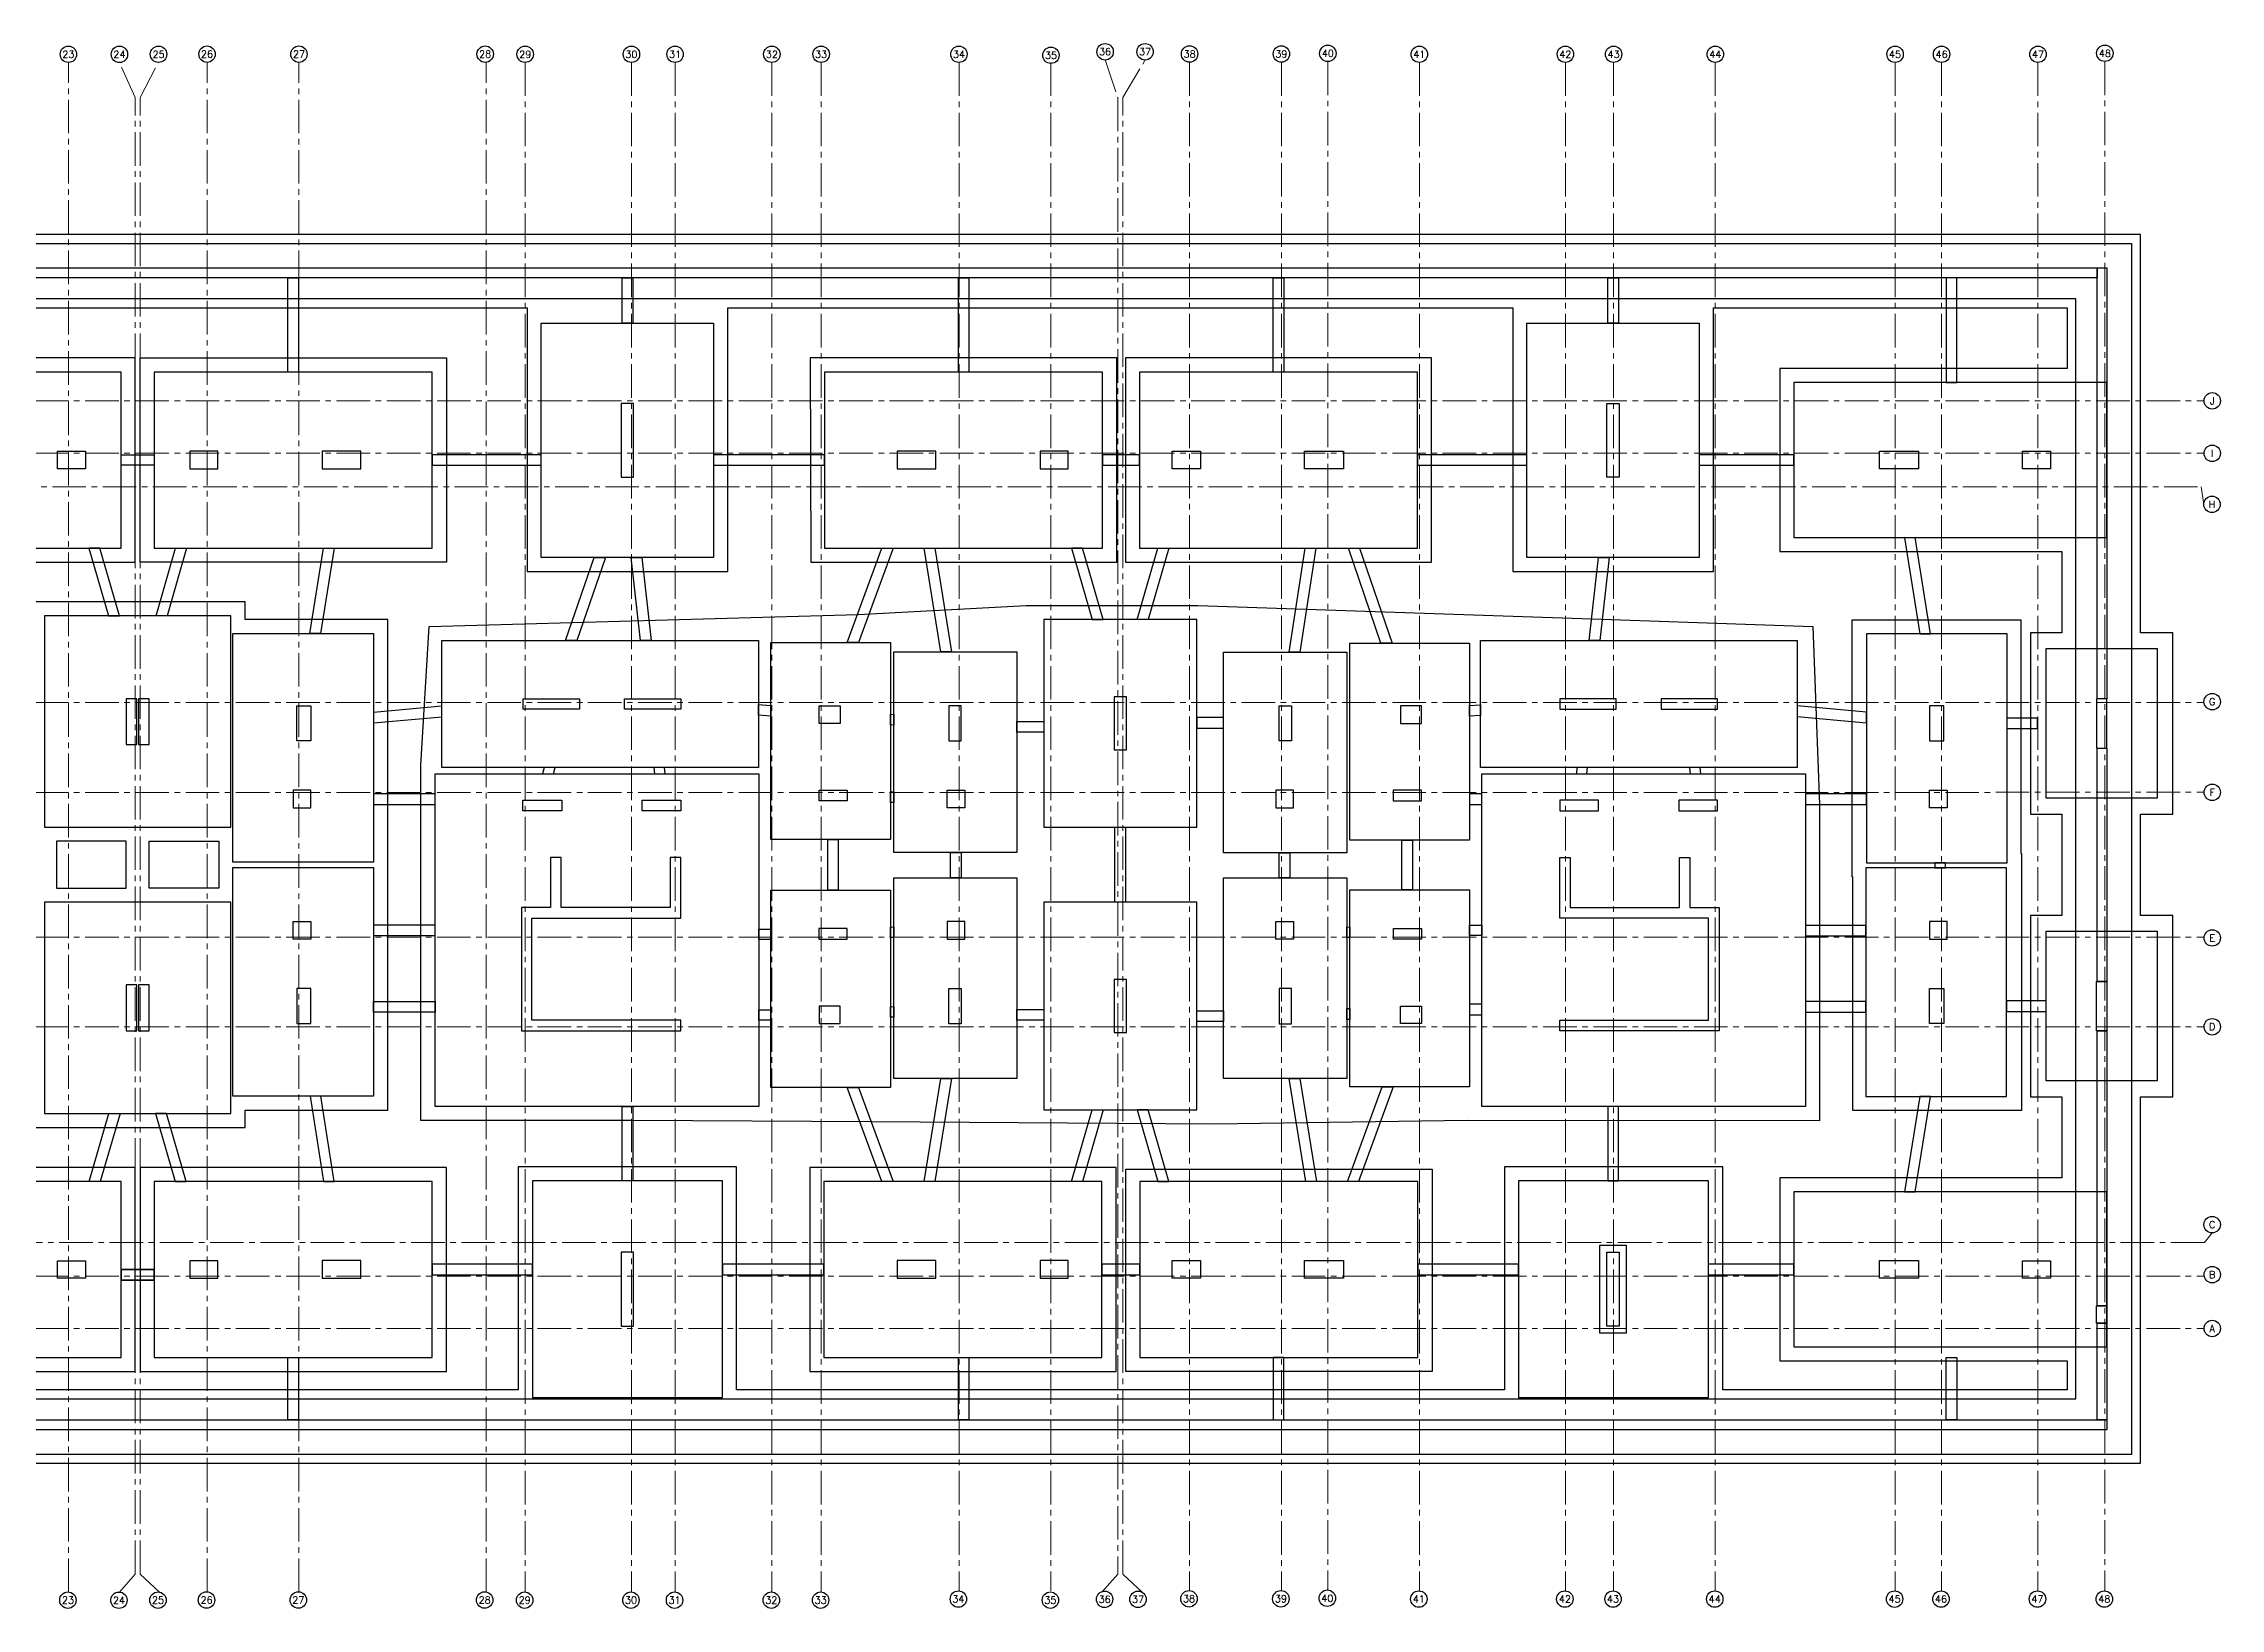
# Model space of a CAD drawing. Header units: metres. Extents: x -10 to 115, y -8 to 36.
# Drawn here: x 53.2 to 115.1, y -8 to 36.5 of the extents above; entities that cross this region are included whole.
import ezdxf
from ezdxf.enums import TextEntityAlignment as Align

# ---------------------------------------------------------------- set-up
doc = ezdxf.new("R2010")
doc.units = ezdxf.units.M
doc.linetypes.add('CENTER2', pattern=[28.575, 19.05, -3.175, 3.175, -3.175])
for name, color, linetype in [('Column', 4, 'Continuous'), ('GRID', 1, 'CENTER2'), ('Opening', 2, 'Continuous'), ('PCFooting', 7, 'Continuous'), ('RCFooting', 5, 'Continuous'), ('S-GRID-CIRC', 3, 'Continuous'), ('S-GRID-CIRC-TEXT', 3, 'Continuous'), ('Semelle', 21, 'Continuous'), ('ShearWall', 15, 'Continuous'), ('Wall', 1, 'Continuous')]:
    doc.layers.add(name, color=color, linetype=linetype)
doc.layers.add('S-GRID-DIMS', color=2, linetype='Continuous', lineweight=0)
doc.styles.add('S-ROMANS', font='romans.shx', dxfattribs={"width": 0.75})

# ---------------------------------------------------------------- blocks, each defined once
blk = doc.blocks.new('S-GRID-CIRC')
at = {"layer": 'S-GRID-CIRC'}
blk.add_circle((0, 0), 0.35, dxfattribs=at)
at = {"layer": 'S-GRID-CIRC-TEXT', "color": 3, "style": 'S-ROMANS', "flags": 8}
blk.add_attdef('GRID-CIRC', text='', height=0.3, dxfattribs=at).set_placement((0, 0), align=Align.MIDDLE)

msp = doc.modelspace()

# ---------------------------------------------------------------- linework, layer by layer
at = {"layer": 'Column', "color": 4, "linetype": 'Continuous'}
for points in [[(54.42, 24.42), (53.62, 24.42), (53.62, 24.92), (54.42, 24.92)], [(57.38, 24.42), (58.18, 24.42), (58.18, 24.92), (57.38, 24.92)], [(61.14, 24.421), (62.24, 24.421), (62.24, 24.92), (61.14, 24.92)], [(77.48, 24.421), (78.58, 24.421), (78.58, 24.92), (77.48, 24.92)], [(81.54, 24.42), (82.34, 24.42), (82.34, 24.92), (81.54, 24.92)], [(86.1, 24.42), (85.3, 24.42), (85.3, 24.92), (86.1, 24.92)], [(90.16, 24.421), (89.06, 24.421), (89.06, 24.92), (90.16, 24.92)], [(106.5, 24.421), (105.4, 24.421), (105.4, 24.92), (106.5, 24.92)], [(110.26, 24.42), (109.46, 24.42), (109.46, 24.92), (110.26, 24.92)], [(55.575, 17.89), (55.575, 16.59), (55.875, 16.59), (55.875, 17.89)], [(55.925, 17.89), (55.925, 16.59), (56.225, 16.59), (56.225, 17.89)], [(60.42, 17.69), (60.82, 17.69), (60.82, 16.69), (60.42, 16.69)], [(75.26, 17.69), (75.86, 17.69), (75.86, 17.19), (75.26, 17.19)], [(79.3, 17.692), (78.95, 17.692), (78.95, 16.692), (79.3, 16.692)], [(83.995, 17.94), (83.645, 17.94), (83.645, 16.44), (83.995, 16.44)], [(88.34, 17.692), (88.69, 17.692), (88.69, 16.692), (88.34, 16.692)], [(92.38, 17.69), (91.78, 17.69), (91.78, 17.19), (92.38, 17.19)], [(107.22, 17.69), (106.82, 17.69), (106.82, 16.69), (107.22, 16.69)], [(111.86, 17.89), (111.56, 17.89), (111.56, 16.49), (111.86, 16.49)], [(60.82, 15.29), (60.32, 15.29), (60.32, 14.79), (60.82, 14.79)], [(66.848, 14.71), (66.848, 15.01), (67.948, 15.01), (67.948, 14.71)], [(70.23, 15.01), (71.33, 15.01), (71.33, 14.71), (70.23, 14.71)], [(75.26, 15.29), (76.06, 15.29), (76.06, 14.99), (75.26, 14.99)], [(78.9, 15.29), (79.4, 15.29), (79.4, 14.79), (78.9, 14.79)], [(88.74, 15.29), (88.24, 15.29), (88.24, 14.79), (88.74, 14.79)], [(92.38, 15.29), (91.58, 15.29), (91.58, 14.99), (92.38, 14.99)], [(97.41, 15.01), (96.31, 15.01), (96.31, 14.71), (97.41, 14.71)], [(100.792, 14.71), (100.792, 15.01), (99.692, 15.01), (99.692, 14.71)], [(106.82, 15.29), (107.32, 15.29), (107.32, 14.79), (106.82, 14.79)], [(60.82, 11.06), (60.32, 11.06), (60.32, 11.56), (60.82, 11.56)], [(75.258, 11.06), (76.058, 11.06), (76.058, 11.36), (75.258, 11.36)], [(78.9, 11.06), (79.4, 11.06), (79.4, 11.56), (78.9, 11.56)], [(88.74, 11.06), (88.24, 11.06), (88.24, 11.56), (88.74, 11.56)], [(92.382, 11.06), (91.582, 11.06), (91.582, 11.36), (92.382, 11.36)], [(106.82, 11.06), (107.32, 11.06), (107.32, 11.56), (106.82, 11.56)], [(83.995, 9.91), (83.645, 9.91), (83.645, 8.41), (83.995, 8.41)], [(55.575, 9.76), (55.575, 8.46), (55.875, 8.46), (55.875, 9.76)], [(55.925, 9.76), (55.925, 8.46), (56.225, 8.46), (56.225, 9.76)], [(60.42, 8.66), (60.82, 8.66), (60.82, 9.66), (60.42, 9.66)], [(79.3, 8.659), (78.95, 8.659), (78.95, 9.659), (79.3, 9.659)], [(88.34, 8.659), (88.69, 8.659), (88.69, 9.659), (88.34, 9.659)], [(107.22, 8.66), (106.82, 8.66), (106.82, 9.66), (107.22, 9.66)], [(111.86, 8.46), (111.56, 8.46), (111.56, 9.86), (111.86, 9.86)], [(75.26, 8.66), (75.86, 8.66), (75.86, 9.16), (75.26, 9.16)], [(92.38, 8.66), (91.78, 8.66), (91.78, 9.16), (92.38, 9.16)], [(54.42, 1.427), (53.62, 1.427), (53.62, 1.927), (54.42, 1.927)], [(57.38, 1.427), (58.18, 1.427), (58.18, 1.927), (57.38, 1.927)], [(61.14, 1.43), (62.24, 1.43), (62.24, 1.929), (61.14, 1.929)], [(77.48, 1.43), (78.58, 1.43), (78.58, 1.929), (77.48, 1.929)], [(81.54, 1.43), (82.34, 1.43), (82.34, 1.93), (81.54, 1.93)], [(86.1, 1.43), (85.3, 1.43), (85.3, 1.93), (86.1, 1.93)], [(90.16, 1.43), (89.06, 1.43), (89.06, 1.929), (90.16, 1.929)], [(106.5, 1.43), (105.4, 1.43), (105.4, 1.929), (106.5, 1.929)], [(110.26, 1.427), (109.46, 1.427), (109.46, 1.927), (110.26, 1.927)], [(111.56, 0.648), (111.86, 0.648), (111.86, 0.148), (111.56, 0.148)]]:
    msp.add_lwpolyline(points, close=True, dxfattribs=at)
at = {"layer": 'GRID', "lineweight": 0, "ltscale": 0.05}
for p, q in [((53.93, -7.482), (53.93, 35.963)), ((57.87, -7.482), (57.87, 35.963)), ((60.48, -7.482), (60.48, 35.963)), ((65.8, -7.482), (65.8, 35.963)), ((66.91, 35.963), (66.91, -7.482)), ((69.93, 35.963), (69.93, -7.482)), ((71.17, 35.963), (71.17, -7.482)), ((73.92, 35.963), (73.92, -7.482)), ((75.32, 35.963), (75.32, -7.482)), ((79.24, 35.963), (79.24, -7.453)), ((81.85, 35.963), (81.85, -7.453)), ((85.79, 35.963), (85.79, -7.453)), ((88.4, 35.963), (88.4, -7.453)), ((89.72, 35.988), (89.72, -7.427)), ((92.32, 35.963), (92.32, -7.453)), ((96.47, 35.963), (96.47, -7.453)), ((97.84, 35.963), (97.84, -7.453)), ((100.73, 35.963), (100.73, -7.453)), ((105.84, 35.963), (105.84, -7.453)), ((107.16, 35.963), (107.16, -7.453)), ((109.9, 35.963), (109.9, -7.453)), ((111.8, 35.991), (111.8, -7.453)), ((-9.888, 26.35), (114.619, 26.351)), ((-9.888, 24.86), (114.619, 24.861)), ((-9.888, 17.78), (114.619, 17.781)), ((-9.888, 15.23), (114.619, 15.231)), ((-9.888, 11.12), (114.619, 11.121)), ((-9.888, 8.57), (114.619, 8.571)), ((-9.888, 1.49), (114.619, 1.491)), ((-9.888, 0), (114.619, 0.001))]:
    msp.add_line(p, q, dxfattribs=at)
for points in [[(55.38, -7.484), (55.83, -6.974), (55.83, 34.963), (55.38, 35.961)], [(56.52, -7.484), (55.97, -6.974), (55.97, 34.963), (56.49, 35.963)], [(83.39, 36.033), (83.75, 34.963), (83.75, -6.974), (83.3, -7.484)], [(84.44, -7.484), (83.89, -6.974), (83.89, 34.963), (84.53, 36.033)], [(-9.89, 23.41), (-9.39, 23.91), (114.541, 23.911), (114.612, 23.411)], [(114.849, 2.718), (114.629, 2.441), (-9.38, 2.44), (-9.88, 2.94)]]:
    msp.add_lwpolyline(points, dxfattribs=at)
at = {"layer": 'Opening'}
for points in [[(55.575, 13.84), (53.596, 13.84), (53.596, 12.51), (55.575, 12.51)], [(56.225, 13.84), (58.204, 13.84), (58.204, 12.51), (56.225, 12.51)]]:
    msp.add_lwpolyline(points, close=True, dxfattribs=at)
at = {"layer": 'PCFooting'}
for points in [[(-2.56, -3.825), (112.81, -3.825), (112.81, 6.585), (113.735, 6.585), (113.735, 11.735), (112.81, 11.735), (112.81, 14.615), (113.735, 14.615), (113.735, 19.765), (112.81, 19.765), (112.81, 31.075), (-8.29, 31.075)], [(44.835, 28.995), (66.965, 28.995), (66.965, 21.505), (72.665, 21.505), (72.665, 28.995), (94.975, 28.995), (94.975, 21.505), (100.675, 21.505), (100.675, 28.995), (110.729, 28.995), (110.729, 27.27), (102.56, 27.27), (102.56, 22.07), (110.579, 22.07), (110.579, 19.765), (109.685, 19.765), (109.685, 14.615), (110.579, 14.615), (110.579, 11.735), (109.685, 11.735), (109.685, 6.585), (110.579, 6.585), (110.579, 4.279), (102.56, 4.279), (102.56, -0.921), (110.729, -0.921), (110.729, -1.745), (100.94, -1.745), (100.94, 4.595), (94.74, 4.595), (94.74, -1.745), (72.915, -1.745), (72.915, 4.595), (66.715, 4.595), (66.715, -1.745), (45.085, -1.745)], [(58.95, 5.71), (58.95, 6.2), (63.004, 6.2), (63.004, 20.144), (58.95, 20.144), (58.95, 20.64), (56.529, 20.64), (54.952, 20.64), (52.85, 20.64), (52.85, 20.144), (48.796, 20.144), (48.796, 6.2), (52.85, 6.2), (52.85, 5.71), (58.95, 5.71)], [(104.636, 12.829), (104.616, 12.829), (104.616, 15.19), (104.616, 20.129), (109.416, 20.129), (109.416, 17.04), (109.416, 13.49), (109.436, 13.49), (109.436, 9.16), (109.436, 6.19), (106.475, 6.19), (104.636, 6.19), (104.636, 9.31), (104.636, 12.829)]]:
    msp.add_lwpolyline(points, dxfattribs=at)
for points in [[(47.13, 21.77), (55.83, 21.77), (55.83, 27.57), (47.13, 27.57)], [(55.97, 27.57), (64.67, 27.57), (64.67, 21.77), (55.97, 21.77)], [(75.028, 21.77), (83.72, 21.77), (83.72, 27.57), (75.013, 27.57)], [(83.967, 21.77), (92.667, 21.77), (92.667, 27.57), (83.967, 27.57)], [(64.18, 19.94), (76.372, 20.28), (81.145, 20.54), (86.026, 20.54), (97.217, 20.162), (103.5, 19.94), (103.692, 14.89), (103.692, 5.903), (93.693, 5.907), (86.495, 5.81), (76.745, 5.867), (69.965, 5.905), (63.948, 5.905), (63.948, 16.005)], [(110.135, 19.315), (113.285, 19.315), (113.285, 15.065), (110.135, 15.065)], [(110.135, 11.285), (113.285, 11.285), (113.285, 7.035), (110.135, 7.035)], [(47.13, -1.221), (55.83, -1.221), (55.83, 4.579), (47.13, 4.579)], [(55.97, -1.221), (64.67, -1.221), (64.67, 4.579), (55.97, 4.579)], [(75, -1.221), (83.7, -1.221), (83.7, 4.579), (75, 4.579)], [(92.68, -1.221), (83.98, -1.221), (83.98, 4.529), (92.68, 4.529)]]:
    msp.add_lwpolyline(points, close=True, dxfattribs=at)
at = {"layer": 'RCFooting', "ltscale": 20}
for points in [[(-8.29, 30.825), (112.56, 30.825), (112.56, 20.523), (112.56, 7.035), (112.56, -3.575), (-2.81, -3.575), (-2.81, -4.025), (-8.29, -4.025), (-8.29, -2.446), (-4.29, -2.446), (-4.29, -1.995), (110.979, -1.995), (110.979, -0.521), (110.979, 6.699), (110.979, 29.245), (-8.29, 29.245)], [(67.365, 21.905), (67.365, 28.555), (72.265, 28.555), (72.265, 21.905)], [(95.375, 21.905), (95.375, 28.555), (100.275, 28.555), (100.275, 21.905)], [(55.43, 27.17), (47.53, 27.17), (47.53, 22.17), (55.43, 22.17)], [(64.27, 27.17), (56.37, 27.17), (56.37, 22.17), (64.27, 22.17)], [(83.32, 27.17), (75.42, 27.17), (75.42, 22.17), (83.32, 22.17)], [(92.267, 27.17), (84.367, 27.17), (84.367, 22.17), (92.267, 22.17)], [(111.86, 26.87), (102.96, 26.87), (102.96, 22.47), (111.86, 22.47)], [(58.55, 20.24), (53.25, 20.24), (53.25, 14.24), (58.55, 14.24)], [(85.995, 20.14), (81.645, 20.14), (81.645, 14.24), (85.995, 14.24)], [(58.604, 19.744), (62.604, 19.744), (62.604, 13.244), (58.604, 13.244)], [(64.54, 19.54), (73.54, 19.54), (73.54, 15.94), (64.54, 15.94)], [(73.893, 19.488), (77.293, 19.488), (77.293, 13.888), (73.893, 13.888)], [(77.384, 19.221), (80.884, 19.221), (80.884, 13.521), (77.384, 13.521)], [(86.755, 19.209), (90.255, 19.209), (90.255, 13.509), (86.755, 13.509)], [(90.347, 19.472), (93.747, 19.472), (93.747, 13.872), (90.347, 13.872)], [(94.06, 19.54), (103.06, 19.54), (103.06, 15.94), (94.06, 15.94)], [(109.023, 19.729), (105.023, 19.729), (105.023, 13.229), (109.023, 13.229)], [(64.348, 15.761), (73.548, 15.757), (73.548, 6.307), (64.348, 6.311)], [(94.092, 15.757), (103.292, 15.753), (103.292, 6.303), (94.092, 6.307)], [(58.604, 13.1), (62.604, 13.1), (62.604, 6.6), (58.604, 6.6)], [(109.004, 13.09), (105.004, 13.09), (105.004, 6.59), (109.004, 6.59)], [(73.892, 12.451), (77.292, 12.451), (77.292, 6.851), (73.892, 6.851)], [(77.384, 12.8), (80.884, 12.8), (80.884, 7.1), (77.384, 7.1)], [(86.756, 12.8), (90.256, 12.8), (90.256, 7.1), (86.756, 7.1)], [(90.348, 12.461), (93.748, 12.461), (93.748, 6.861), (90.348, 6.861)], [(58.55, 12.11), (53.25, 12.11), (53.25, 6.11), (58.55, 6.11)], [(85.995, 12.11), (81.645, 12.11), (81.645, 6.21), (85.995, 6.21)], [(55.43, 4.179), (47.53, 4.179), (47.53, -0.821), (55.43, -0.821)], [(64.27, 4.179), (56.37, 4.179), (56.37, -0.821), (64.27, -0.821)], [(72.515, -1.955), (72.515, 4.195), (67.115, 4.195), (67.115, -1.955)], [(83.3, 4.179), (75.4, 4.179), (75.4, -0.821), (83.3, -0.821)], [(92.28, 4.179), (84.38, 4.179), (84.38, -0.821), (92.28, -0.821)], [(100.54, -1.955), (100.54, 4.195), (95.14, 4.195), (95.14, -1.955)], [(111.86, 3.879), (102.96, 3.879), (102.96, -0.521), (111.86, -0.521)], [(97.45, 2.37), (98.2, 2.37), (98.2, -0.13), (97.45, -0.13)]]:
    msp.add_lwpolyline(points, close=True, dxfattribs=at)
at = {"layer": 'Semelle'}
for points in [[(60.47, 27.17), (60.17, 27.17), (60.17, 29.845), (60.47, 29.845)], [(69.965, 28.555), (69.665, 28.555), (69.665, 29.845), (69.965, 29.845)], [(79.52, 27.17), (79.22, 27.17), (79.22, 29.845), (79.52, 29.845)], [(88.467, 27.17), (88.167, 27.17), (88.167, 29.845), (88.467, 29.845)], [(97.975, 28.555), (97.675, 28.555), (97.675, 29.845), (97.975, 29.845)], [(107.29, 26.87), (107.59, 26.87), (107.59, 29.845), (107.29, 29.845)], [(55.43, 24.52), (55.43, 24.82), (56.37, 24.82), (56.37, 24.52)], [(67.365, 24.521), (67.365, 24.821), (64.27, 24.821), (64.27, 24.521)], [(75.42, 24.521), (75.42, 24.821), (72.265, 24.821), (72.265, 24.521)], [(84.367, 24.52), (84.367, 24.82), (83.32, 24.82), (83.32, 24.52)], [(95.375, 24.521), (95.375, 24.821), (92.267, 24.821), (92.267, 24.521)], [(102.96, 24.52), (102.96, 24.82), (100.275, 24.821), (100.275, 24.521)], [(106.544, 19.729), (106.848, 19.729), (106.412, 22.47), (106.109, 22.463)], [(55.067, 20.24), (55.38, 20.24), (54.824, 22.17), (54.512, 22.17)], [(56.733, 20.24), (56.42, 20.24), (56.976, 22.17), (57.288, 22.17)], [(61.098, 19.744), (60.795, 19.744), (61.18, 22.17), (61.484, 22.17)], [(68.376, 19.54), (68.059, 19.54), (68.873, 21.905), (69.19, 21.905)], [(70.493, 19.54), (70.191, 19.54), (69.923, 21.905), (70.225, 21.905)], [(76.38, 19.488), (76.06, 19.488), (77.044, 22.17), (77.364, 22.17)], [(79.028, 19.221), (78.724, 19.221), (78.244, 22.17), (78.548, 22.17)], [(84.614, 20.14), (84.302, 20.14), (84.891, 22.17), (85.204, 22.17)], [(88.926, 19.209), (88.622, 19.209), (89.075, 22.17), (89.379, 22.17)], [(91.544, 19.472), (91.227, 19.472), (90.306, 22.17), (90.623, 22.17)], [(97.449, 19.54), (97.147, 19.54), (97.415, 21.905), (97.717, 21.905)], [(64.54, 17.379), (64.54, 17.68), (62.604, 17.503), (62.604, 17.202)], [(73.893, 17.394), (73.54, 17.421), (73.54, 17.722), (73.893, 17.695)], [(86.756, 17.053), (86.756, 17.353), (85.995, 17.353), (85.995, 17.053)], [(94.06, 17.418), (93.747, 17.394), (93.747, 17.695), (94.058, 17.719)], [(105.023, 17.204), (105.023, 17.505), (103.06, 17.684), (103.06, 17.382)], [(109.885, 17.04), (109.885, 17.34), (109.016, 17.34), (109.016, 17.04)], [(81.645, 16.943), (80.884, 16.943), (80.884, 17.243), (81.645, 17.243)], [(67.715, 15.754), (67.759, 15.94), (67.451, 15.94), (67.406, 15.754)], [(70.887, 15.756), (70.868, 15.94), (70.566, 15.94), (70.586, 15.756)], [(97.083, 15.758), (97.101, 15.94), (96.8, 15.94), (96.782, 15.758)], [(100.32, 15.759), (100.302, 15.94), (100.001, 15.94), (100.018, 15.759)], [(64.348, 14.89), (64.348, 15.19), (62.604, 15.19), (62.604, 14.89)], [(77.384, 14.943), (77.293, 14.943), (77.293, 15.247), (77.384, 15.247)], [(94.092, 15.19), (93.747, 15.19), (93.747, 14.89), (94.092, 14.89)], [(105.023, 14.89), (105.023, 15.19), (103.292, 15.19), (103.292, 14.89)], [(75.808, 12.451), (75.508, 12.451), (75.508, 13.888), (75.808, 13.888)], [(92.125, 12.461), (91.825, 12.461), (91.825, 13.872), (92.125, 13.872)], [(79.3, 12.8), (79, 12.8), (79, 13.521), (79.3, 13.521)], [(88.64, 12.8), (88.34, 12.8), (88.34, 13.509), (88.64, 13.509)], [(107.27, 13.09), (107.27, 13.229), (106.97, 13.229), (106.97, 13.09)], [(64.348, 11.16), (64.348, 11.46), (62.604, 11.46), (62.604, 11.16)], [(73.892, 11.046), (73.548, 11.046), (73.548, 11.346), (73.892, 11.346)], [(77.384, 11.106), (77.292, 11.103), (77.292, 11.403), (77.384, 11.407)], [(90.348, 11.103), (90.256, 11.106), (90.256, 11.407), (90.348, 11.403)], [(94.092, 11.16), (93.748, 11.16), (93.748, 11.46), (94.092, 11.46)], [(105.004, 11.152), (105.004, 11.452), (103.292, 11.452), (103.292, 11.152)], [(64.348, 8.986), (62.604, 8.986), (62.604, 9.286), (64.348, 9.286)], [(105.004, 8.991), (105.004, 9.291), (103.292, 9.291), (103.292, 8.991)], [(110.135, 9.01), (110.135, 9.31), (109.004, 9.31), (109.004, 9.01)], [(73.892, 8.756), (73.548, 8.756), (73.548, 9.056), (73.892, 9.056)], [(77.384, 8.845), (77.292, 8.84), (77.292, 9.14), (77.384, 9.146)], [(81.645, 8.76), (80.884, 8.76), (80.884, 9.06), (81.645, 9.06)], [(86.756, 8.72), (85.995, 8.72), (85.995, 9.02), (86.756, 9.02)], [(90.348, 8.779), (90.256, 8.779), (90.256, 9.092), (90.348, 9.092)], [(94.092, 8.91), (94.092, 9.21), (93.748, 9.21), (93.748, 8.91)], [(77.364, 4.179), (77.045, 4.179), (76.064, 6.851), (76.383, 6.851)], [(78.548, 4.179), (78.244, 4.179), (78.719, 7.1), (79.023, 7.1)], [(89.396, 4.179), (89.092, 4.179), (88.617, 7.1), (88.921, 7.1)], [(90.595, 4.179), (90.276, 4.179), (91.26, 6.861), (91.58, 6.861)], [(61.484, 4.179), (61.099, 6.6), (60.796, 6.6), (61.18, 4.179)], [(69.965, 4.195), (69.665, 4.195), (69.664, 6.305), (69.965, 6.305)], [(82.749, 4.179), (82.436, 4.179), (83.026, 6.21), (83.338, 6.21)], [(84.891, 4.179), (85.204, 4.179), (84.614, 6.21), (84.302, 6.21)], [(97.975, 4.195), (97.975, 6.308), (97.675, 6.308), (97.675, 4.195)], [(106.412, 3.879), (106.843, 6.59), (106.539, 6.59), (106.108, 3.879)], [(54.833, 4.179), (54.52, 4.179), (55.083, 6.11), (55.396, 6.11)], [(56.967, 4.179), (57.28, 4.179), (56.717, 6.11), (56.404, 6.11)], [(55.43, 1.377), (55.43, 1.677), (56.37, 1.679), (56.37, 1.377)], [(56.37, 1.377), (56.37, 1.677), (55.43, 1.679), (55.43, 1.377)], [(67.115, 1.529), (67.115, 1.829), (64.27, 1.829), (64.27, 1.529)], [(75.4, 1.529), (75.4, 1.829), (72.515, 1.829), (72.515, 1.529)], [(84.38, 1.528), (84.38, 1.828), (83.3, 1.828), (83.3, 1.528)], [(95.14, 1.529), (95.14, 1.829), (92.28, 1.829), (92.28, 1.529)], [(102.96, 1.529), (102.96, 1.829), (100.525, 1.829), (100.525, 1.529)], [(60.47, -2.595), (60.17, -2.595), (60.17, -0.821), (60.47, -0.821)], [(79.52, -2.595), (79.22, -2.595), (79.22, -0.821), (79.52, -0.821)], [(88.467, -2.595), (88.467, -0.821), (88.167, -0.821), (88.167, -2.595)], [(107.59, -2.595), (107.29, -2.595), (107.29, -0.821), (107.59, -0.821)]]:
    msp.add_lwpolyline(points, close=True, dxfattribs=at)
for points in [[(83.338, 20.14), (82.749, 22.17), (82.436, 22.17), (83.026, 20.14), (83.338, 20.14)], [(77.384, 17.136), (77.293, 17.145), (77.293, 17.447), (77.384, 17.438), (77.384, 17.136)], [(83.97, 12.11), (83.67, 12.11), (83.67, 14.24), (83.97, 14.24), (83.97, 12.11)]]:
    msp.add_lwpolyline(points, dxfattribs=at)
at = {"layer": 'ShearWall'}
for points in [[(69.99, 26.28), (69.64, 26.28), (69.64, 24.18), (69.99, 24.18)], [(97.65, 26.28), (98, 26.28), (98, 24.18), (97.65, 24.18)], [(66.85, 17.59), (66.85, 17.89), (68.45, 17.89), (68.45, 17.59)], [(69.73, 17.59), (69.73, 17.89), (71.33, 17.89), (71.33, 17.59)], [(97.91, 17.59), (97.91, 17.89), (96.31, 17.89), (96.31, 17.59)], [(100.79, 17.59), (100.79, 17.89), (99.19, 17.89), (99.19, 17.59)], [(66.802, 8.46), (71.33, 8.46), (71.33, 8.76), (67.099, 8.76), (67.102, 11.66), (71.33, 11.66), (71.33, 13.38), (71.03, 13.38), (71.03, 11.96), (67.93, 11.96), (67.93, 13.38), (67.63, 13.38), (67.63, 11.96), (66.802, 11.96)], [(100.838, 8.46), (96.31, 8.46), (96.31, 8.76), (100.541, 8.76), (100.538, 11.66), (96.31, 11.66), (96.31, 13.38), (96.61, 13.38), (96.61, 11.96), (99.71, 11.96), (99.71, 13.38), (100.01, 13.38), (100.01, 11.96), (100.838, 11.96)], [(69.99, 2.17), (69.64, 2.17), (69.64, 0.07), (69.99, 0.07)], [(97.65, 2.17), (98, 2.17), (98, 0.07), (97.65, 0.07)]]:
    msp.add_lwpolyline(points, close=True, dxfattribs=at)
at = {"layer": 'Wall'}
for points in [[(-8.29, 30.125), (111.579, 30.125), (111.579, 29.845), (-8.29, 29.845)], [(111.86, 30.125), (111.86, 17.89), (111.579, 17.89), (111.579, 30.125)], [(111.86, 9.86), (111.579, 9.86), (111.579, 16.49), (111.86, 16.49)], [(111.86, 0.648), (111.579, 0.648), (111.579, 8.46), (111.86, 8.46)], [(111.579, -2.595), (111.579, 0.148), (111.86, 0.148), (111.86, -2.595)], [(-3.41, -2.595), (111.86, -2.595), (111.86, -2.875), (-3.41, -2.875)]]:
    msp.add_lwpolyline(points, close=True, dxfattribs=at)

# ---------------------------------------------------------------- block references
at = {"layer": 'S-GRID-CIRC'}
ref = msp.add_blockref('S-GRID-CIRC', (114.852, 26.351), dxfattribs=dict(at, xscale=0.667, yscale=0.667, zscale=0.667))
ref.add_attrib('GRID-CIRC', 'J', dxfattribs={"layer": 'S-GRID-CIRC-TEXT', "color": 3, "height": 0.2, "style": 'S-ROMANS'}).set_placement((114.852, 26.351), align=Align.MIDDLE)
ref = msp.add_blockref('S-GRID-CIRC', (114.852, 24.861), dxfattribs=dict(at, xscale=0.667, yscale=0.667, zscale=0.667))
ref.add_attrib('GRID-CIRC', 'I', dxfattribs={"layer": 'S-GRID-CIRC-TEXT', "color": 3, "height": 0.2, "style": 'S-ROMANS'}).set_placement((114.852, 24.861), align=Align.MIDDLE)
ref = msp.add_blockref('S-GRID-CIRC', (114.845, 23.411), dxfattribs=dict(at, xscale=0.667, yscale=0.667, zscale=0.667))
ref.add_attrib('GRID-CIRC', 'H', dxfattribs={"layer": 'S-GRID-CIRC-TEXT', "color": 3, "height": 0.2, "style": 'S-ROMANS'}).set_placement((114.845, 23.411), align=Align.MIDDLE)
ref = msp.add_blockref('S-GRID-CIRC', (114.851, 17.805), dxfattribs=dict(at, xscale=0.667, yscale=0.667, zscale=0.667))
ref.add_attrib('GRID-CIRC', 'G', dxfattribs={"layer": 'S-GRID-CIRC-TEXT', "color": 3, "height": 0.2, "style": 'S-ROMANS'}).set_placement((114.851, 17.805), align=Align.MIDDLE)
ref = msp.add_blockref('S-GRID-CIRC', (114.852, 15.231), dxfattribs=dict(at, xscale=0.667, yscale=0.667, zscale=0.667))
ref.add_attrib('GRID-CIRC', 'F', dxfattribs={"layer": 'S-GRID-CIRC-TEXT', "color": 3, "height": 0.2, "style": 'S-ROMANS'}).set_placement((114.852, 15.231), align=Align.MIDDLE)
ref = msp.add_blockref('S-GRID-CIRC', (114.852, 11.095), dxfattribs=dict(at, xscale=0.667, yscale=0.667, zscale=0.667))
ref.add_attrib('GRID-CIRC', 'E', dxfattribs={"layer": 'S-GRID-CIRC-TEXT', "color": 3, "height": 0.2, "style": 'S-ROMANS'}).set_placement((114.852, 11.095), align=Align.MIDDLE)
ref = msp.add_blockref('S-GRID-CIRC', (114.852, 8.571), dxfattribs=dict(at, xscale=0.667, yscale=0.667, zscale=0.667))
ref.add_attrib('GRID-CIRC', 'D', dxfattribs={"layer": 'S-GRID-CIRC-TEXT', "color": 3, "height": 0.2, "style": 'S-ROMANS'}).set_placement((114.852, 8.571), align=Align.MIDDLE)
ref = msp.add_blockref('S-GRID-CIRC', (114.849, 2.952), dxfattribs=dict(at, xscale=0.667, yscale=0.667, zscale=0.667))
ref.add_attrib('GRID-CIRC', 'C', dxfattribs={"layer": 'S-GRID-CIRC-TEXT', "color": 3, "height": 0.2, "style": 'S-ROMANS'}).set_placement((114.849, 2.952), align=Align.MIDDLE)
ref = msp.add_blockref('S-GRID-CIRC', (114.852, 1.531), dxfattribs=dict(at, xscale=0.667, yscale=0.667, zscale=0.667))
ref.add_attrib('GRID-CIRC', 'B', dxfattribs={"layer": 'S-GRID-CIRC-TEXT', "color": 3, "height": 0.2, "style": 'S-ROMANS'}).set_placement((114.852, 1.531), align=Align.MIDDLE)
ref = msp.add_blockref('S-GRID-CIRC', (114.852, 0.001), dxfattribs=dict(at, xscale=0.667, yscale=0.667, zscale=0.667))
ref.add_attrib('GRID-CIRC', 'A', dxfattribs={"layer": 'S-GRID-CIRC-TEXT', "color": 3, "height": 0.2, "style": 'S-ROMANS'}).set_placement((114.852, 0.001), align=Align.MIDDLE)
at = {"layer": 'S-GRID-DIMS', "ltscale": 20}
ref = msp.add_blockref('S-GRID-CIRC', (83.39, 36.266), dxfattribs=dict(at, xscale=0.667, yscale=0.667, zscale=0.667))
ref.add_attrib('GRID-CIRC', '36', dxfattribs={"layer": 'S-GRID-CIRC-TEXT', "color": 3, "height": 0.2001, "style": 'S-ROMANS'}).set_placement((83.39, 36.266), align=Align.MIDDLE)
ref = msp.add_blockref('S-GRID-CIRC', (84.526, 36.266), dxfattribs=dict(at, xscale=0.667, yscale=0.667, zscale=0.667))
ref.add_attrib('GRID-CIRC', '37', dxfattribs={"layer": 'S-GRID-CIRC-TEXT', "color": 3, "height": 0.2001, "style": 'S-ROMANS'}).set_placement((84.526, 36.266), align=Align.MIDDLE)
ref = msp.add_blockref('S-GRID-CIRC', (53.93, 36.196), dxfattribs=dict(at, xscale=0.667, yscale=0.667, zscale=0.667))
ref.add_attrib('GRID-CIRC', '23', dxfattribs={"layer": 'S-GRID-CIRC-TEXT', "color": 3, "height": 0.2001, "style": 'S-ROMANS'}).set_placement((53.93, 36.196), align=Align.MIDDLE)
ref = msp.add_blockref('S-GRID-CIRC', (55.38, 36.194), dxfattribs=dict(at, xscale=0.667, yscale=0.667, zscale=0.667))
ref.add_attrib('GRID-CIRC', '24', dxfattribs={"layer": 'S-GRID-CIRC-TEXT', "color": 3, "height": 0.2001, "style": 'S-ROMANS'}).set_placement((55.38, 36.194), align=Align.MIDDLE)
ref = msp.add_blockref('S-GRID-CIRC', (56.491, 36.196), dxfattribs=dict(at, xscale=0.667, yscale=0.667, zscale=0.667))
ref.add_attrib('GRID-CIRC', '25', dxfattribs={"layer": 'S-GRID-CIRC-TEXT', "color": 3, "height": 0.2001, "style": 'S-ROMANS'}).set_placement((56.491, 36.196), align=Align.MIDDLE)
ref = msp.add_blockref('S-GRID-CIRC', (57.87, 36.199), dxfattribs=dict(at, xscale=0.667, yscale=0.667, zscale=0.667))
ref.add_attrib('GRID-CIRC', '26', dxfattribs={"layer": 'S-GRID-CIRC-TEXT', "color": 3, "height": 0.2001, "style": 'S-ROMANS'}).set_placement((57.87, 36.199), align=Align.MIDDLE)
ref = msp.add_blockref('S-GRID-CIRC', (60.48, 36.199), dxfattribs=dict(at, xscale=0.667, yscale=0.667, zscale=0.667))
ref.add_attrib('GRID-CIRC', '27', dxfattribs={"layer": 'S-GRID-CIRC-TEXT', "color": 3, "height": 0.2001, "style": 'S-ROMANS'}).set_placement((60.48, 36.199), align=Align.MIDDLE)
ref = msp.add_blockref('S-GRID-CIRC', (65.773, 36.199), dxfattribs=dict(at, xscale=0.667, yscale=0.667, zscale=0.667))
ref.add_attrib('GRID-CIRC', '28', dxfattribs={"layer": 'S-GRID-CIRC-TEXT', "color": 3, "height": 0.2001, "style": 'S-ROMANS'}).set_placement((65.773, 36.199), align=Align.MIDDLE)
ref = msp.add_blockref('S-GRID-CIRC', (66.91, 36.196), dxfattribs=dict(at, xscale=0.667, yscale=0.667, zscale=0.667))
ref.add_attrib('GRID-CIRC', '29', dxfattribs={"layer": 'S-GRID-CIRC-TEXT', "color": 3, "height": 0.2001, "style": 'S-ROMANS'}).set_placement((66.91, 36.196), align=Align.MIDDLE)
ref = msp.add_blockref('S-GRID-CIRC', (69.93, 36.196), dxfattribs=dict(at, xscale=0.667, yscale=0.667, zscale=0.667))
ref.add_attrib('GRID-CIRC', '30', dxfattribs={"layer": 'S-GRID-CIRC-TEXT', "color": 3, "height": 0.2001, "style": 'S-ROMANS'}).set_placement((69.93, 36.196), align=Align.MIDDLE)
ref = msp.add_blockref('S-GRID-CIRC', (71.17, 36.196), dxfattribs=dict(at, xscale=0.667, yscale=0.667, zscale=0.667))
ref.add_attrib('GRID-CIRC', '31', dxfattribs={"layer": 'S-GRID-CIRC-TEXT', "color": 3, "height": 0.2001, "style": 'S-ROMANS'}).set_placement((71.17, 36.196), align=Align.MIDDLE)
ref = msp.add_blockref('S-GRID-CIRC', (73.92, 36.196), dxfattribs=dict(at, xscale=0.667, yscale=0.667, zscale=0.667))
ref.add_attrib('GRID-CIRC', '32', dxfattribs={"layer": 'S-GRID-CIRC-TEXT', "color": 3, "height": 0.2001, "style": 'S-ROMANS'}).set_placement((73.92, 36.196), align=Align.MIDDLE)
ref = msp.add_blockref('S-GRID-CIRC', (75.32, 36.196), dxfattribs=dict(at, xscale=0.667, yscale=0.667, zscale=0.667))
ref.add_attrib('GRID-CIRC', '33', dxfattribs={"layer": 'S-GRID-CIRC-TEXT', "color": 3, "height": 0.2001, "style": 'S-ROMANS'}).set_placement((75.32, 36.196), align=Align.MIDDLE)
ref = msp.add_blockref('S-GRID-CIRC', (79.236, 36.196), dxfattribs=dict(at, xscale=0.667, yscale=0.667, zscale=0.667))
ref.add_attrib('GRID-CIRC', '34', dxfattribs={"layer": 'S-GRID-CIRC-TEXT', "color": 3, "height": 0.2001, "style": 'S-ROMANS'}).set_placement((79.236, 36.196), align=Align.MIDDLE)
ref = msp.add_blockref('S-GRID-CIRC', (81.85, 36.167), dxfattribs=dict(at, xscale=0.667, yscale=0.667, zscale=0.667))
ref.add_attrib('GRID-CIRC', '35', dxfattribs={"layer": 'S-GRID-CIRC-TEXT', "color": 3, "height": 0.2001, "style": 'S-ROMANS'}).set_placement((81.85, 36.167), align=Align.MIDDLE)
ref = msp.add_blockref('S-GRID-CIRC', (85.79, 36.204), dxfattribs=dict(at, xscale=0.667, yscale=0.667, zscale=0.667))
ref.add_attrib('GRID-CIRC', '38', dxfattribs={"layer": 'S-GRID-CIRC-TEXT', "color": 3, "height": 0.2001, "style": 'S-ROMANS'}).set_placement((85.79, 36.204), align=Align.MIDDLE)
ref = msp.add_blockref('S-GRID-CIRC', (88.4, 36.204), dxfattribs=dict(at, xscale=0.667, yscale=0.667, zscale=0.667))
ref.add_attrib('GRID-CIRC', '39', dxfattribs={"layer": 'S-GRID-CIRC-TEXT', "color": 3, "height": 0.2001, "style": 'S-ROMANS'}).set_placement((88.4, 36.204), align=Align.MIDDLE)
ref = msp.add_blockref('S-GRID-CIRC', (89.719, 36.221), dxfattribs=dict(at, xscale=0.667, yscale=0.667, zscale=0.667))
ref.add_attrib('GRID-CIRC', '40', dxfattribs={"layer": 'S-GRID-CIRC-TEXT', "color": 3, "height": 0.2001, "style": 'S-ROMANS'}).set_placement((89.719, 36.221), align=Align.MIDDLE)
ref = msp.add_blockref('S-GRID-CIRC', (92.32, 36.196), dxfattribs=dict(at, xscale=0.667, yscale=0.667, zscale=0.667))
ref.add_attrib('GRID-CIRC', '41', dxfattribs={"layer": 'S-GRID-CIRC-TEXT', "color": 3, "height": 0.2001, "style": 'S-ROMANS'}).set_placement((92.32, 36.196), align=Align.MIDDLE)
ref = msp.add_blockref('S-GRID-CIRC', (96.47, 36.196), dxfattribs=dict(at, xscale=0.667, yscale=0.667, zscale=0.667))
ref.add_attrib('GRID-CIRC', '42', dxfattribs={"layer": 'S-GRID-CIRC-TEXT', "color": 3, "height": 0.2001, "style": 'S-ROMANS'}).set_placement((96.47, 36.196), align=Align.MIDDLE)
ref = msp.add_blockref('S-GRID-CIRC', (97.84, 36.196), dxfattribs=dict(at, xscale=0.667, yscale=0.667, zscale=0.667))
ref.add_attrib('GRID-CIRC', '43', dxfattribs={"layer": 'S-GRID-CIRC-TEXT', "color": 3, "height": 0.2001, "style": 'S-ROMANS'}).set_placement((97.84, 36.196), align=Align.MIDDLE)
ref = msp.add_blockref('S-GRID-CIRC', (100.73, 36.196), dxfattribs=dict(at, xscale=0.667, yscale=0.667, zscale=0.667))
ref.add_attrib('GRID-CIRC', '44', dxfattribs={"layer": 'S-GRID-CIRC-TEXT', "color": 3, "height": 0.2001, "style": 'S-ROMANS'}).set_placement((100.73, 36.196), align=Align.MIDDLE)
ref = msp.add_blockref('S-GRID-CIRC', (105.84, 36.196), dxfattribs=dict(at, xscale=0.667, yscale=0.667, zscale=0.667))
ref.add_attrib('GRID-CIRC', '45', dxfattribs={"layer": 'S-GRID-CIRC-TEXT', "color": 3, "height": 0.2001, "style": 'S-ROMANS'}).set_placement((105.84, 36.196), align=Align.MIDDLE)
ref = msp.add_blockref('S-GRID-CIRC', (107.16, 36.196), dxfattribs=dict(at, xscale=0.667, yscale=0.667, zscale=0.667))
ref.add_attrib('GRID-CIRC', '46', dxfattribs={"layer": 'S-GRID-CIRC-TEXT', "color": 3, "height": 0.2001, "style": 'S-ROMANS'}).set_placement((107.16, 36.196), align=Align.MIDDLE)
ref = msp.add_blockref('S-GRID-CIRC', (109.9, 36.196), dxfattribs=dict(at, xscale=0.667, yscale=0.667, zscale=0.667))
ref.add_attrib('GRID-CIRC', '47', dxfattribs={"layer": 'S-GRID-CIRC-TEXT', "color": 3, "height": 0.2001, "style": 'S-ROMANS'}).set_placement((109.9, 36.196), align=Align.MIDDLE)
ref = msp.add_blockref('S-GRID-CIRC', (111.8, 36.224), dxfattribs=dict(at, xscale=0.667, yscale=0.667, zscale=0.667))
ref.add_attrib('GRID-CIRC', '48', dxfattribs={"layer": 'S-GRID-CIRC-TEXT', "color": 3, "height": 0.2001, "style": 'S-ROMANS'}).set_placement((111.8, 36.224), align=Align.MIDDLE)
ref = msp.add_blockref('S-GRID-CIRC', (53.915, -7.715), dxfattribs=dict(at, xscale=0.667, yscale=0.667, zscale=0.667))
ref.add_attrib('GRID-CIRC', '23', dxfattribs={"layer": 'S-GRID-CIRC-TEXT', "color": 3, "height": 0.2001, "style": 'S-ROMANS'}).set_placement((53.915, -7.715), align=Align.MIDDLE)
ref = msp.add_blockref('S-GRID-CIRC', (55.365, -7.717), dxfattribs=dict(at, xscale=0.667, yscale=0.667, zscale=0.667))
ref.add_attrib('GRID-CIRC', '24', dxfattribs={"layer": 'S-GRID-CIRC-TEXT', "color": 3, "height": 0.2001, "style": 'S-ROMANS'}).set_placement((55.365, -7.717), align=Align.MIDDLE)
ref = msp.add_blockref('S-GRID-CIRC', (56.476, -7.715), dxfattribs=dict(at, xscale=0.667, yscale=0.667, zscale=0.667))
ref.add_attrib('GRID-CIRC', '25', dxfattribs={"layer": 'S-GRID-CIRC-TEXT', "color": 3, "height": 0.2001, "style": 'S-ROMANS'}).set_placement((56.476, -7.715), align=Align.MIDDLE)
ref = msp.add_blockref('S-GRID-CIRC', (57.855, -7.712), dxfattribs=dict(at, xscale=0.667, yscale=0.667, zscale=0.667))
ref.add_attrib('GRID-CIRC', '26', dxfattribs={"layer": 'S-GRID-CIRC-TEXT', "color": 3, "height": 0.2001, "style": 'S-ROMANS'}).set_placement((57.855, -7.712), align=Align.MIDDLE)
ref = msp.add_blockref('S-GRID-CIRC', (60.465, -7.712), dxfattribs=dict(at, xscale=0.667, yscale=0.667, zscale=0.667))
ref.add_attrib('GRID-CIRC', '27', dxfattribs={"layer": 'S-GRID-CIRC-TEXT', "color": 3, "height": 0.2001, "style": 'S-ROMANS'}).set_placement((60.465, -7.712), align=Align.MIDDLE)
ref = msp.add_blockref('S-GRID-CIRC', (65.758, -7.712), dxfattribs=dict(at, xscale=0.667, yscale=0.667, zscale=0.667))
ref.add_attrib('GRID-CIRC', '28', dxfattribs={"layer": 'S-GRID-CIRC-TEXT', "color": 3, "height": 0.2001, "style": 'S-ROMANS'}).set_placement((65.758, -7.712), align=Align.MIDDLE)
ref = msp.add_blockref('S-GRID-CIRC', (66.895, -7.715), dxfattribs=dict(at, xscale=0.667, yscale=0.667, zscale=0.667))
ref.add_attrib('GRID-CIRC', '29', dxfattribs={"layer": 'S-GRID-CIRC-TEXT', "color": 3, "height": 0.2001, "style": 'S-ROMANS'}).set_placement((66.895, -7.715), align=Align.MIDDLE)
ref = msp.add_blockref('S-GRID-CIRC', (69.915, -7.715), dxfattribs=dict(at, xscale=0.667, yscale=0.667, zscale=0.667))
ref.add_attrib('GRID-CIRC', '30', dxfattribs={"layer": 'S-GRID-CIRC-TEXT', "color": 3, "height": 0.2001, "style": 'S-ROMANS'}).set_placement((69.915, -7.715), align=Align.MIDDLE)
ref = msp.add_blockref('S-GRID-CIRC', (71.155, -7.715), dxfattribs=dict(at, xscale=0.667, yscale=0.667, zscale=0.667))
ref.add_attrib('GRID-CIRC', '31', dxfattribs={"layer": 'S-GRID-CIRC-TEXT', "color": 3, "height": 0.2001, "style": 'S-ROMANS'}).set_placement((71.155, -7.715), align=Align.MIDDLE)
ref = msp.add_blockref('S-GRID-CIRC', (73.905, -7.715), dxfattribs=dict(at, xscale=0.667, yscale=0.667, zscale=0.667))
ref.add_attrib('GRID-CIRC', '32', dxfattribs={"layer": 'S-GRID-CIRC-TEXT', "color": 3, "height": 0.2001, "style": 'S-ROMANS'}).set_placement((73.905, -7.715), align=Align.MIDDLE)
ref = msp.add_blockref('S-GRID-CIRC', (75.305, -7.715), dxfattribs=dict(at, xscale=0.667, yscale=0.667, zscale=0.667))
ref.add_attrib('GRID-CIRC', '33', dxfattribs={"layer": 'S-GRID-CIRC-TEXT', "color": 3, "height": 0.2001, "style": 'S-ROMANS'}).set_placement((75.305, -7.715), align=Align.MIDDLE)
ref = msp.add_blockref('S-GRID-CIRC', (79.221, -7.685), dxfattribs=dict(at, xscale=0.667, yscale=0.667, zscale=0.667))
ref.add_attrib('GRID-CIRC', '34', dxfattribs={"layer": 'S-GRID-CIRC-TEXT', "color": 3, "height": 0.2001, "style": 'S-ROMANS'}).set_placement((79.221, -7.685), align=Align.MIDDLE)
ref = msp.add_blockref('S-GRID-CIRC', (81.835, -7.715), dxfattribs=dict(at, xscale=0.667, yscale=0.667, zscale=0.667))
ref.add_attrib('GRID-CIRC', '35', dxfattribs={"layer": 'S-GRID-CIRC-TEXT', "color": 3, "height": 0.2001, "style": 'S-ROMANS'}).set_placement((81.835, -7.715), align=Align.MIDDLE)
ref = msp.add_blockref('S-GRID-CIRC', (83.375, -7.691), dxfattribs=dict(at, xscale=0.667, yscale=0.667, zscale=0.667))
ref.add_attrib('GRID-CIRC', '36', dxfattribs={"layer": 'S-GRID-CIRC-TEXT', "color": 3, "height": 0.2001, "style": 'S-ROMANS'}).set_placement((83.375, -7.691), align=Align.MIDDLE)
ref = msp.add_blockref('S-GRID-CIRC', (84.324, -7.691), dxfattribs=dict(at, xscale=0.667, yscale=0.667, zscale=0.667))
ref.add_attrib('GRID-CIRC', '37', dxfattribs={"layer": 'S-GRID-CIRC-TEXT', "color": 3, "height": 0.2001, "style": 'S-ROMANS'}).set_placement((84.324, -7.691), align=Align.MIDDLE)
ref = msp.add_blockref('S-GRID-CIRC', (85.775, -7.677), dxfattribs=dict(at, xscale=0.667, yscale=0.667, zscale=0.667))
ref.add_attrib('GRID-CIRC', '38', dxfattribs={"layer": 'S-GRID-CIRC-TEXT', "color": 3, "height": 0.2001, "style": 'S-ROMANS'}).set_placement((85.775, -7.677), align=Align.MIDDLE)
ref = msp.add_blockref('S-GRID-CIRC', (88.385, -7.677), dxfattribs=dict(at, xscale=0.667, yscale=0.667, zscale=0.667))
ref.add_attrib('GRID-CIRC', '39', dxfattribs={"layer": 'S-GRID-CIRC-TEXT', "color": 3, "height": 0.2001, "style": 'S-ROMANS'}).set_placement((88.385, -7.677), align=Align.MIDDLE)
ref = msp.add_blockref('S-GRID-CIRC', (89.704, -7.66), dxfattribs=dict(at, xscale=0.667, yscale=0.667, zscale=0.667))
ref.add_attrib('GRID-CIRC', '40', dxfattribs={"layer": 'S-GRID-CIRC-TEXT', "color": 3, "height": 0.2001, "style": 'S-ROMANS'}).set_placement((89.704, -7.66), align=Align.MIDDLE)
ref = msp.add_blockref('S-GRID-CIRC', (92.305, -7.685), dxfattribs=dict(at, xscale=0.667, yscale=0.667, zscale=0.667))
ref.add_attrib('GRID-CIRC', '41', dxfattribs={"layer": 'S-GRID-CIRC-TEXT', "color": 3, "height": 0.2001, "style": 'S-ROMANS'}).set_placement((92.305, -7.685), align=Align.MIDDLE)
ref = msp.add_blockref('S-GRID-CIRC', (96.455, -7.685), dxfattribs=dict(at, xscale=0.667, yscale=0.667, zscale=0.667))
ref.add_attrib('GRID-CIRC', '42', dxfattribs={"layer": 'S-GRID-CIRC-TEXT', "color": 3, "height": 0.2001, "style": 'S-ROMANS'}).set_placement((96.455, -7.685), align=Align.MIDDLE)
ref = msp.add_blockref('S-GRID-CIRC', (97.825, -7.685), dxfattribs=dict(at, xscale=0.667, yscale=0.667, zscale=0.667))
ref.add_attrib('GRID-CIRC', '43', dxfattribs={"layer": 'S-GRID-CIRC-TEXT', "color": 3, "height": 0.2001, "style": 'S-ROMANS'}).set_placement((97.825, -7.685), align=Align.MIDDLE)
ref = msp.add_blockref('S-GRID-CIRC', (100.715, -7.685), dxfattribs=dict(at, xscale=0.667, yscale=0.667, zscale=0.667))
ref.add_attrib('GRID-CIRC', '44', dxfattribs={"layer": 'S-GRID-CIRC-TEXT', "color": 3, "height": 0.2001, "style": 'S-ROMANS'}).set_placement((100.715, -7.685), align=Align.MIDDLE)
ref = msp.add_blockref('S-GRID-CIRC', (105.825, -7.686), dxfattribs=dict(at, xscale=0.667, yscale=0.667, zscale=0.667))
ref.add_attrib('GRID-CIRC', '45', dxfattribs={"layer": 'S-GRID-CIRC-TEXT', "color": 3, "height": 0.2001, "style": 'S-ROMANS'}).set_placement((105.825, -7.686), align=Align.MIDDLE)
ref = msp.add_blockref('S-GRID-CIRC', (107.145, -7.685), dxfattribs=dict(at, xscale=0.667, yscale=0.667, zscale=0.667))
ref.add_attrib('GRID-CIRC', '46', dxfattribs={"layer": 'S-GRID-CIRC-TEXT', "color": 3, "height": 0.2001, "style": 'S-ROMANS'}).set_placement((107.145, -7.685), align=Align.MIDDLE)
ref = msp.add_blockref('S-GRID-CIRC', (109.885, -7.685), dxfattribs=dict(at, xscale=0.667, yscale=0.667, zscale=0.667))
ref.add_attrib('GRID-CIRC', '47', dxfattribs={"layer": 'S-GRID-CIRC-TEXT', "color": 3, "height": 0.2001, "style": 'S-ROMANS'}).set_placement((109.885, -7.685), align=Align.MIDDLE)
ref = msp.add_blockref('S-GRID-CIRC', (111.785, -7.685), dxfattribs=dict(at, xscale=0.667, yscale=0.667, zscale=0.667))
ref.add_attrib('GRID-CIRC', '48', dxfattribs={"layer": 'S-GRID-CIRC-TEXT', "color": 3, "height": 0.2001, "style": 'S-ROMANS'}).set_placement((111.785, -7.685), align=Align.MIDDLE)

doc.saveas('drawing.dxf')
